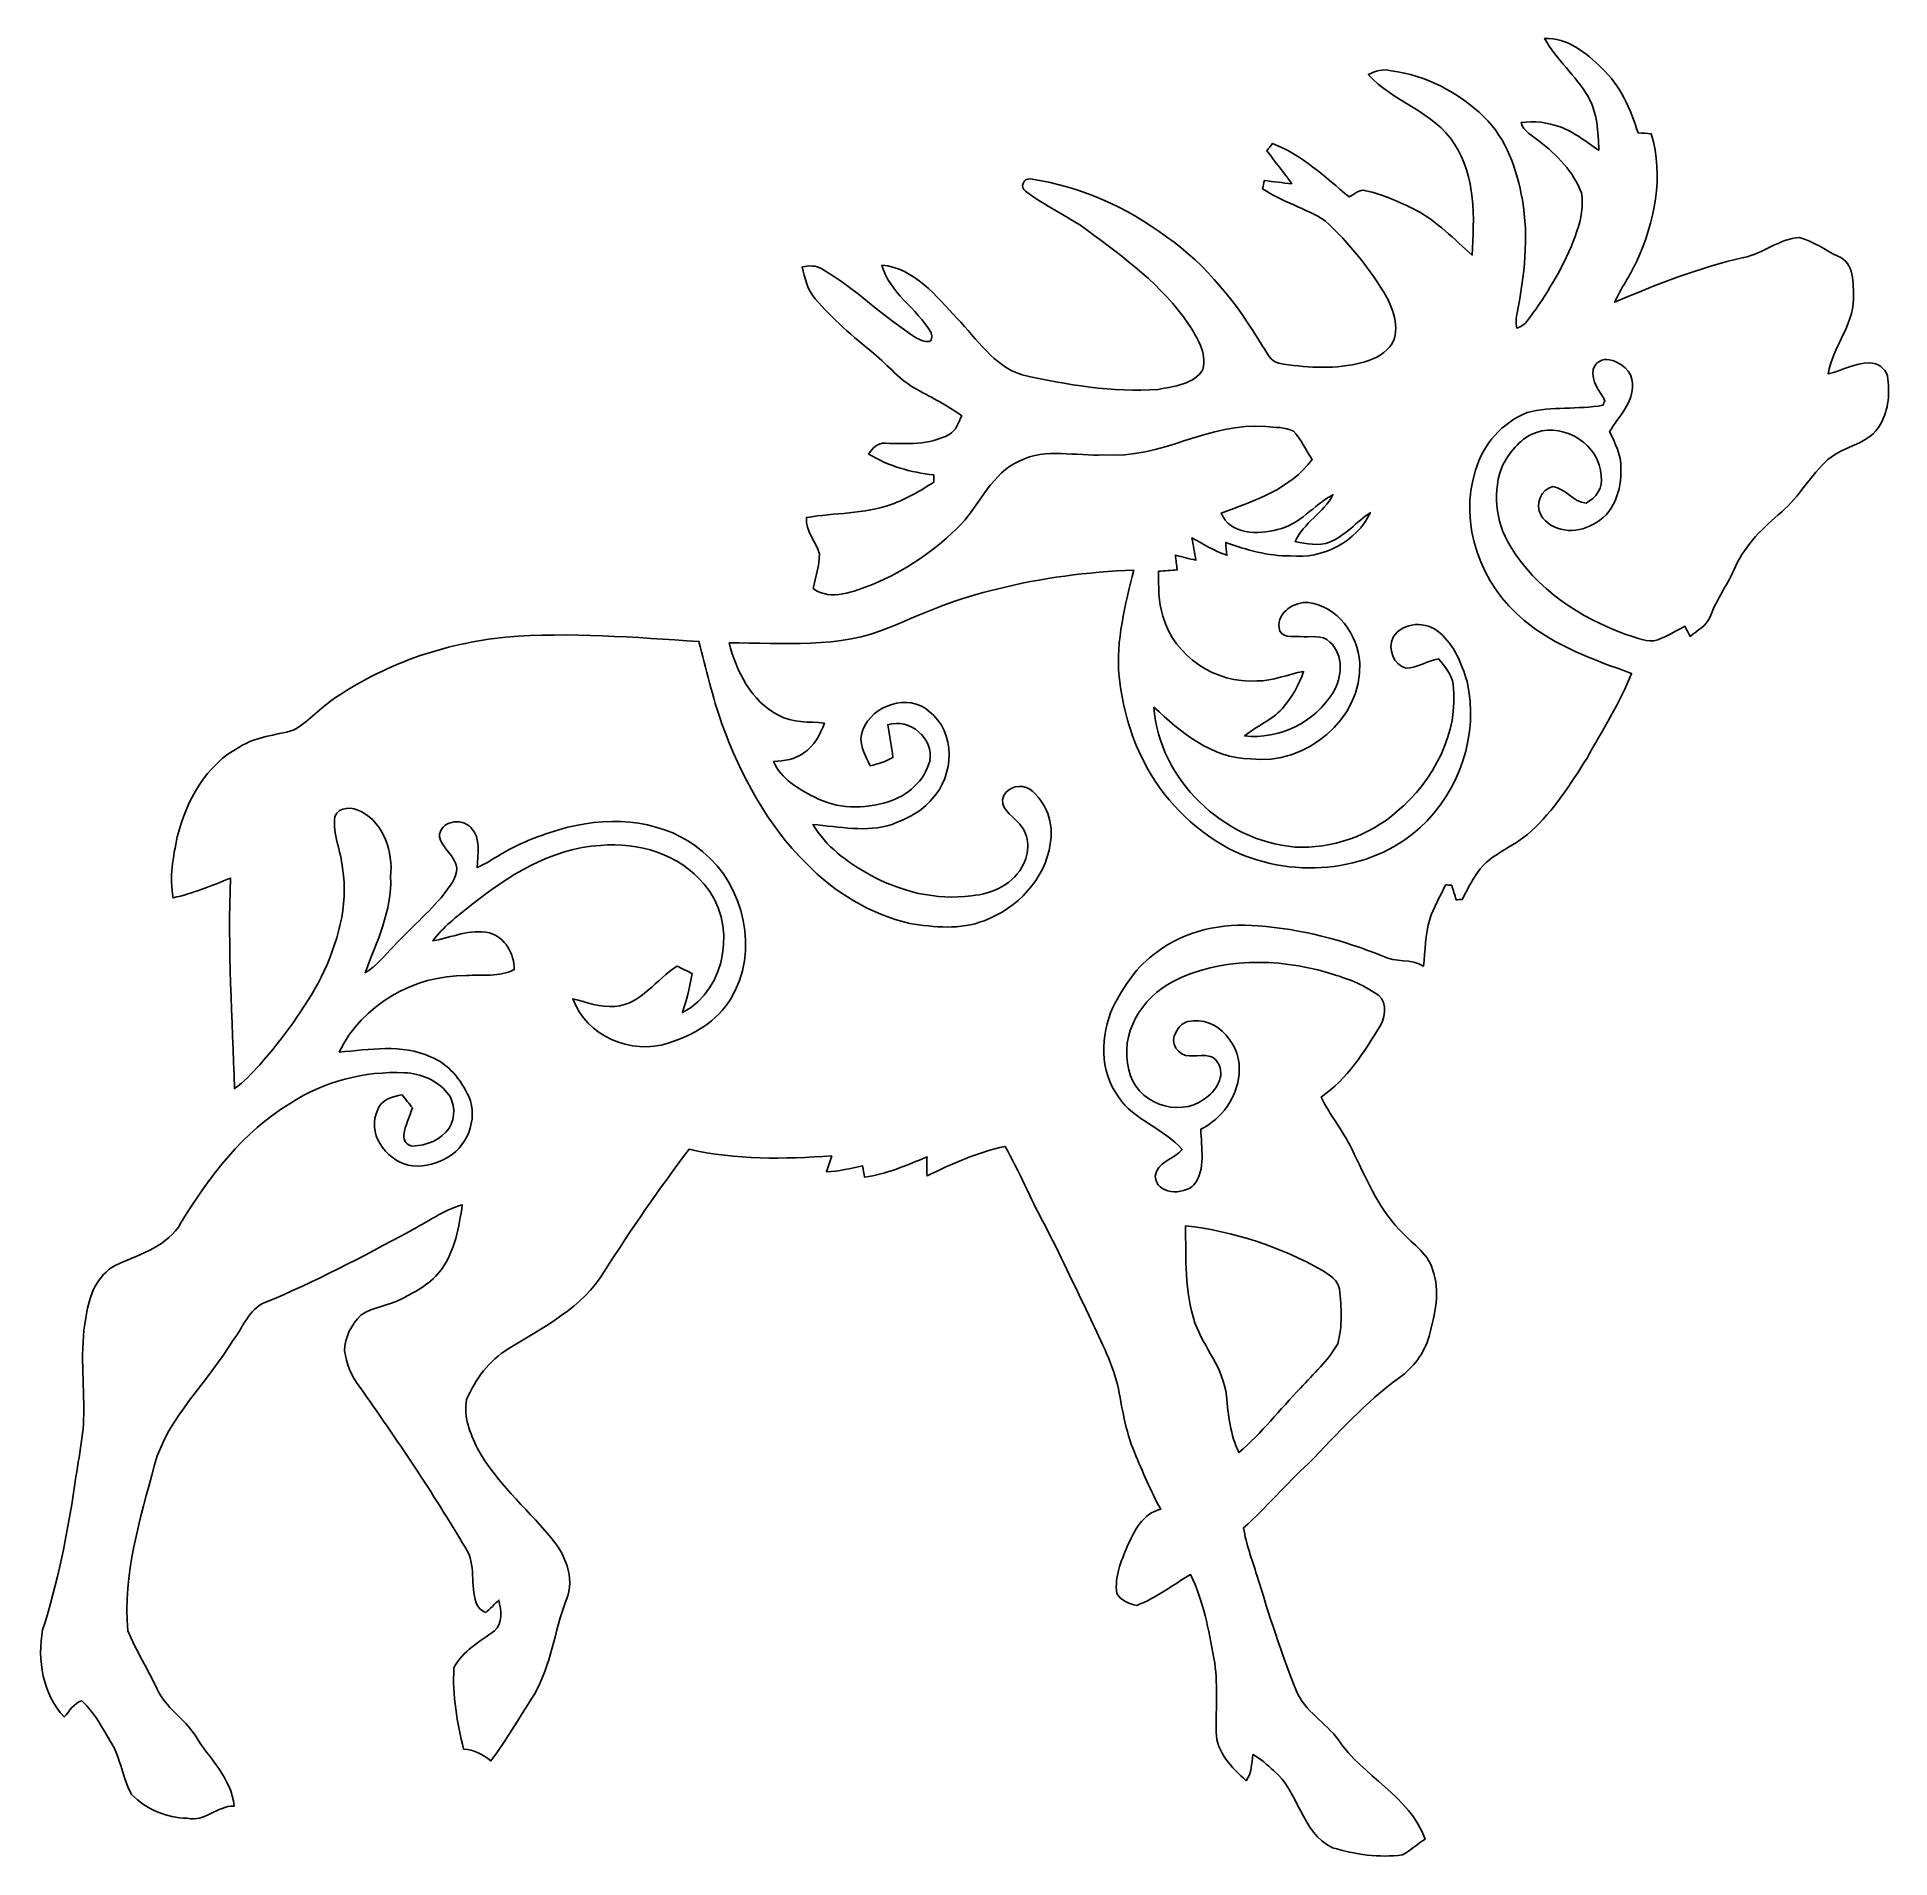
# Model space of a CAD drawing. Header units: centimetres. Extents: x -15.4 to 15.8, y -15.9 to 14.7.
import ezdxf

# ---------------------------------------------------------------- set-up
doc = ezdxf.new("R2010")
doc.units = ezdxf.units.CM
doc.header["$MEASUREMENT"] = 0
doc.layers.add('Layer 1', color=7, linetype='Continuous')

msp = doc.modelspace()

# ---------------------------------------------------------------- linework, layer by layer
at = {"layer": 'Layer 1', "color": 251}
for points, knots in [([(9.96774, 14.71119), (10.3505, 14.73341), (10.67364, 14.46354), (10.93117, 14.21201), (10.93117, 14.21201), (11.24585, 13.92273), (11.41518, 13.52232), (11.54359, 13.12369), (11.54359, 13.12369), (11.61697, 13.11839), (11.69106, 13.11346), (11.76514, 13.10746), (11.76514, 13.10746), (11.98033, 12.39061), (11.82441, 11.61909), (11.51467, 10.95516), (11.51467, 10.95516), (11.40813, 10.71986), (11.25326, 10.51031), (11.14813, 10.2743), (11.14813, 10.2743), (11.85192, 10.57557), (12.56806, 10.85815), (13.31736, 11.02501), (13.31736, 11.02501), (13.64862, 11.0931), (13.91426, 11.34357), (14.25857, 11.36191), (14.25857, 11.36191), (14.48999, 11.30194), (14.68614, 11.15166), (14.90027, 11.04935), (14.90027, 11.04935), (15.19026, 10.94422), (15.16098, 10.58333), (15.16451, 10.33251), (15.16451, 10.33251), (15.15992, 9.87072), (14.80749, 9.51759), (14.74223, 9.07027), (14.74223, 9.07027), (14.97436, 9.12742), (15.18991, 9.2523), (15.43473, 9.25371), (15.43473, 9.25371), (15.56808, 9.25689), (15.70214, 9.16587), (15.73742, 9.03464), (15.73742, 9.03464), (15.77869, 8.76159), (15.75964, 8.47161), (15.621, 8.22713), (15.621, 8.22713), (15.44532, 7.88141), (15.00646, 7.86518), (14.73553, 7.63058), (14.73553, 7.63058), (14.44449, 7.36635), (14.25646, 7.00828), (13.95836, 6.75076), (13.95836, 6.75076), (13.65426, 6.48899), (13.35017, 6.20642), (13.18295, 5.83389), (13.18295, 5.83389), (13.05666, 5.54355), (12.87004, 5.28285), (12.75292, 4.98792), (12.75292, 4.98792), (12.69471, 4.83411), (12.53843, 4.7558), (12.41707, 4.65702), (12.41707, 4.65702), (12.38779, 4.71346), (12.35922, 4.76956), (12.33064, 4.826), (12.33064, 4.826), (12.18142, 4.74733), (12.0336, 4.66443), (11.87767, 4.60022), (11.87767, 4.60022), (11.69599, 4.53637), (11.52207, 4.63903), (11.35239, 4.68454), (11.35239, 4.68454), (10.56957, 4.96676), (9.82345, 5.45359), (9.38989, 6.18067), (9.38989, 6.18067), (9.14329, 6.58707), (9.07909, 7.11553), (9.27559, 7.55403), (9.27559, 7.55403), (9.4047, 7.77593), (9.58039, 8.00629), (9.8358, 8.08708), (9.8358, 8.08708), (10.31205, 8.249), (10.90965, 7.86694), (10.91988, 7.35436), (10.91988, 7.35436), (10.96645, 7.16421), (10.8271, 6.9783), (10.66765, 6.89822), (10.66765, 6.89822), (10.44928, 6.90809), (10.32263, 7.14904), (10.11061, 7.1755), (10.11061, 7.1755), (9.91447, 7.13387), (9.79911, 6.86929), (9.90812, 6.69749), (9.90812, 6.69749), (10.07921, 6.40397), (10.50819, 6.37187), (10.78054, 6.53838), (10.78054, 6.53838), (11.1312, 6.69607), (11.27196, 7.12294), (11.25326, 7.48277), (11.25326, 7.48277), (11.25961, 7.70678), (11.15342, 7.90469), (11.06452, 8.10189), (11.06452, 8.10189), (11.2208, 8.35413), (11.46634, 8.58767), (11.4494, 8.90799), (11.4494, 8.90799), (11.44446, 9.1126), (11.25396, 9.27029), (11.06452, 9.30628), (11.06452, 9.30628), (10.9474, 9.33521), (10.81581, 9.26218), (10.78971, 9.14188), (10.78971, 9.14188), (10.75514, 8.94115), (10.89307, 8.78381), (10.9855, 8.62295), (10.9855, 8.62295), (10.97703, 8.60284), (10.96045, 8.56262), (10.95234, 8.54251), (10.95234, 8.54251), (10.53147, 8.46596), (10.09438, 8.52946), (9.67987, 8.41904), (9.67987, 8.41904), (9.26147, 8.25923), (8.9341, 7.87929), (8.81062, 7.45102), (8.81062, 7.45102), (8.51711, 6.5472), (8.89917, 5.51744), (9.62237, 4.92972), (9.62237, 4.92972), (10.14483, 4.49016), (10.80029, 4.26261), (11.43247, 4.03296), (11.43247, 4.03296), (11.23844, 3.53236), (10.93858, 3.08222), (10.68493, 2.61091), (10.68493, 2.61091), (10.40553, 2.17452), (10.12507, 1.72614), (9.73984, 1.37407), (9.73984, 1.37407), (9.44386, 1.10314), (9.00359, 0.98566), (8.79863, 0.62054), (8.79863, 0.62054), (8.7182, 0.49671), (8.65434, 0.36336), (8.58591, 0.23248), (8.58591, 0.23248), (8.56015, 0.23142), (8.509, 0.22931), (8.48325, 0.22825), (8.48325, 0.22825), (8.45749, 0.30939), (8.43315, 0.39088), (8.40846, 0.47202), (8.40846, 0.47202), (8.38271, 0.47343), (8.33191, 0.47696), (8.30615, 0.47872), (8.30615, 0.47872), (8.21478, 0.28681), (8.10577, 0.1016), (8.03804, -0.10019), (8.03804, -0.10019), (7.96255, -0.35666), (7.96255, -0.62653), (7.93397, -0.89041), (7.93397, -0.89041), (7.72407, -0.75812), (7.46725, -0.82868), (7.25099, -0.72037), (7.25099, -0.72037), (6.58142, -0.44979), (5.87375, -0.26247), (5.15232, -0.21061), (5.15232, -0.21061), (4.55577, -0.15593), (3.92324, -0.28646), (3.44346, -0.65723), (3.44346, -0.65723), (3.11291, -0.88336), (2.89101, -1.23119), (2.70933, -1.5808), (2.70933, -1.5808), (2.49802, -2.05705), (2.48426, -2.65183), (2.80282, -3.08539), (2.80282, -3.08539), (3.06493, -3.48509), (3.57329, -3.61527), (3.87632, -3.97228), (3.87632, -3.97228), (3.73768, -4.12715), (3.44382, -4.18747), (3.42159, -4.41995), (3.42159, -4.41995), (3.44452, -4.73357), (3.88867, -4.74345), (4.07353, -4.56706), (4.07353, -4.56706), (4.27919, -4.30354), (4.19312, -3.93841), (4.19029, -3.62867), (4.19029, -3.62867), (4.54131, -3.45581), (4.79989, -3.09633), (4.83129, -2.70369), (4.83129, -2.70369), (4.88844, -2.23838), (4.47604, -1.70709), (3.97298, -1.81963), (3.97298, -1.81963), (3.87667, -1.83903), (3.81212, -1.92334), (3.76661, -2.00448), (3.76661, -2.00448), (3.66077, -2.16464), (3.80824, -2.40806), (3.99838, -2.39677), (3.99838, -2.39677), (4.15008, -2.41088), (4.3882, -2.32974), (4.47287, -2.51248), (4.47287, -2.51248), (4.6168, -2.72909), (4.4383, -2.99932), (4.25062, -3.12173), (4.25062, -3.12173), (3.81141, -3.45228), (3.07693, -3.181), (2.97921, -2.63031), (2.97921, -2.63031), (2.81658, -2.03588), (3.19405, -1.41217), (3.72145, -1.14688), (3.72145, -1.14688), (4.51661, -0.73942), (5.47158, -0.75212), (6.31543, -0.99448), (6.31543, -0.99448), (6.58777, -1.07915), (6.86752, -1.16487), (7.10318, -1.33209), (7.10318, -1.33209), (7.3212, -1.41923), (7.3152, -1.71097), (7.21184, -1.88454), (7.21184, -1.88454), (6.93561, -2.32445), (6.65339, -2.79294), (6.21312, -3.08892), (6.21312, -3.08892), (6.35811, -3.39443), (6.57966, -3.65654), (6.72712, -3.96134), (6.72712, -3.96134), (6.96172, -4.42983), (7.1561, -4.93042), (7.52687, -5.31389), (7.52687, -5.31389), (7.71454, -5.5372), (7.99571, -5.69419), (8.08814, -5.98629), (8.08814, -5.98629), (8.21866, -6.35282), (8.13153, -6.74829), (8.02675, -7.10918), (8.02675, -7.10918), (7.95302, -7.39352), (7.76287, -7.63693), (7.52757, -7.80803), (7.52757, -7.80803), (6.95537, -8.21619), (6.49217, -8.74924), (6.00251, -9.24807), (6.00251, -9.24807), (5.62398, -9.59591), (5.29026, -9.9889), (4.9089, -10.33427), (4.9089, -10.33427), (4.94912, -10.60838), (5.05248, -10.86626), (5.13151, -11.13049), (5.13151, -11.13049), (5.33506, -11.7856), (5.53791, -12.44177), (5.79755, -13.07712), (5.79755, -13.07712), (5.93796, -13.41967), (6.28509, -13.6017), (6.49817, -13.89098), (6.49817, -13.89098), (6.91303, -14.51257), (7.69585, -14.83572), (7.96396, -15.56667), (7.96396, -15.56667), (7.83026, -15.64675), (7.71666, -15.75647), (7.58155, -15.83337), (7.58155, -15.83337), (7.18714, -15.88276), (6.78215, -15.82526), (6.40362, -15.71025), (6.40362, -15.71025), (5.87199, -15.45343), (5.84306, -14.76939), (5.41267, -14.41344), (5.41267, -14.41344), (5.30472, -14.31431), (5.19536, -14.21553), (5.06589, -14.14604), (5.06589, -14.14604), (5.04014, -14.29491), (5.04754, -14.4586), (4.94947, -14.58383), (4.94947, -14.58383), (4.71452, -14.3637), (4.44994, -14.11287), (4.44782, -13.76609), (4.44782, -13.76609), (4.44253, -13.35299), (4.48063, -12.93566), (4.41043, -12.52608), (4.41043, -12.52608), (4.32153, -12.04736), (4.23157, -11.56123), (4.01779, -11.11956), (4.01779, -11.11956), (3.71546, -11.29101), (3.43782, -11.51326), (3.11044, -11.63673), (3.11044, -11.63673), (2.98521, -11.61556), (2.8388, -11.55418), (2.77707, -11.43529), (2.77707, -11.43529), (2.73473, -11.15766), (2.84868, -10.89519), (2.95204, -10.64507), (2.95204, -10.64507), (3.07269, -10.38789), (3.20922, -10.08662), (3.51437, -10.02065), (3.51437, -10.02065), (3.34363, -9.71162), (3.20781, -9.3853), (3.07269, -9.06004), (3.07269, -9.06004), (2.91747, -8.69915), (2.86632, -8.30615), (2.78941, -7.92409), (2.78941, -7.92409), (2.67829, -7.51628), (2.48497, -7.13846), (2.30822, -6.75675), (2.30822, -6.75675), (2.05387, -6.24664), (1.82069, -5.72629), (1.55328, -5.22252), (1.55328, -5.22252), (1.32397, -4.79319), (1.13771, -4.34199), (0.89641, -3.91866), (0.89641, -3.91866), (0.43603, -4.02167), (0.00423, -4.20617), (-0.41522, -4.41607), (-0.41522, -4.41607), (-0.42016, -4.30883), (-0.41804, -4.20194), (-0.41593, -4.09504), (-0.41593, -4.09504), (-0.75565, -4.23757), (-1.09643, -4.38397), (-1.46438, -4.43794), (-1.46438, -4.43794), (-1.47673, -4.37444), (-1.48837, -4.31165), (-1.50036, -4.2485), (-1.50036, -4.2485), (-1.70145, -4.2859), (-1.90077, -4.34234), (-2.10644, -4.34622), (-2.10644, -4.34622), (-2.07821, -4.25697), (-2.04717, -4.16913), (-2.01859, -4.08023), (-2.01859, -4.08023), (-2.82011, -4.12962), (-3.63079, -4.15114), (-4.41819, -3.96628), (-4.41819, -3.96628), (-4.91808, -4.63091), (-5.39221, -5.31354), (-5.83847, -6.01521), (-5.83847, -6.01521), (-6.20642, -6.63399), (-6.86964, -6.95925), (-7.45913, -7.32437), (-7.45913, -7.32437), (-7.77981, -7.51911), (-8.01229, -7.83449), (-8.15834, -8.17492), (-8.15834, -8.17492), (-8.21408, -8.46561), (-8.10048, -8.74466), (-7.97525, -8.99971), (-7.97525, -8.99971), (-7.66939, -9.56204), (-7.17162, -9.98255), (-6.76381, -10.46586), (-6.76381, -10.46586), (-6.51051, -10.75302), (-6.32354, -11.16753), (-6.48441, -11.54677), (-6.48441, -11.54677), (-6.68196, -12.06676), (-6.73806, -12.63897), (-7.01746, -13.12686), (-7.01746, -13.12686), (-7.25629, -13.50504), (-7.48312, -13.89168), (-7.74876, -14.25257), (-7.74876, -14.25257), (-7.8807, -14.14286), (-8.0331, -14.06031), (-8.20843, -14.05608), (-8.20843, -14.05608), (-8.31568, -13.6084), (-8.40176, -13.14909), (-8.37212, -12.6873), (-8.37212, -12.6873), (-8.22466, -12.40226), (-7.93785, -12.24562), (-7.68985, -12.06359), (-7.68985, -12.06359), (-7.54168, -11.93306), (-7.57908, -11.72069), (-7.61647, -11.54853), (-7.61647, -11.54853), (-7.6708, -11.60074), (-7.77946, -11.70481), (-7.83378, -11.75702), (-7.83378, -11.75702), (-7.90751, -11.72774), (-7.97278, -11.6713), (-7.99712, -11.59439), (-7.99712, -11.59439), (-8.10366, -11.29736), (-7.9943, -10.95093), (-8.1728, -10.67611), (-8.1728, -10.67611), (-8.72949, -9.74266), (-9.33344, -8.83814), (-9.96386, -7.95302), (-9.96386, -7.95302), (-10.09968, -7.78051), (-10.18258, -7.57167), (-10.21115, -7.35471), (-10.21115, -7.35471), (-10.21009, -7.12752), (-10.09121, -6.91197), (-9.93528, -6.75428), (-9.93528, -6.75428), (-9.72891, -6.61458), (-9.46961, -6.59553), (-9.25019, -6.48229), (-9.25019, -6.48229), (-9.00571, -6.35176), (-8.74571, -6.22018), (-8.58308, -5.98664), (-8.58308, -5.98664), (-8.35448, -5.67055), (-8.28675, -5.27685), (-8.23101, -4.89903), (-8.23101, -4.89903), (-8.55098, -4.99463), (-8.82474, -5.1943), (-9.11789, -5.34741), (-9.11789, -5.34741), (-9.91411, -5.77638), (-10.71563, -6.19831), (-11.55136, -6.54614), (-11.55136, -6.54614), (-11.82229, -6.65339), (-11.91824, -6.96348), (-12.08546, -7.17726), (-12.08546, -7.17726), (-12.51021, -7.88599), (-13.17696, -8.45961), (-13.40873, -9.27453), (-13.40873, -9.27453), (-13.64721, -10.18364), (-13.94354, -11.11321), (-13.85746, -12.06465), (-13.85746, -12.06465), (-13.71424, -12.40084), (-13.5195, -12.71341), (-13.36252, -13.04396), (-13.36252, -13.04396), (-13.22246, -13.35617), (-12.90673, -13.53432), (-12.72646, -13.81901), (-12.72646, -13.81901), (-12.49327, -14.20671), (-12.11333, -14.53374), (-12.06923, -15.00964), (-12.06923, -15.00964), (-12.3571, -15.00611), (-12.55995, -15.28304), (-12.85663, -15.21672), (-12.85663, -15.21672), (-13.20377, -15.21001), (-13.54773, -15.06291), (-13.7922, -14.81808), (-13.7922, -14.81808), (-13.94354, -14.54644), (-13.97176, -14.22259), (-14.13122, -13.95307), (-14.13122, -13.95307), (-14.27833, -13.70542), (-14.41415, -13.43836), (-14.62969, -13.24292), (-14.62969, -13.24292), (-14.76939, -13.27221), (-14.8336, -13.42108), (-14.92956, -13.51245), (-14.92956, -13.51245), (-15.28657, -13.12898), (-15.38288, -12.54936), (-15.28974, -12.04842), (-15.28974, -12.04842), (-15.03398, -11.26208), (-14.87593, -10.44787), (-14.7507, -9.63189), (-14.7507, -9.63189), (-14.69672, -9.20256), (-14.58807, -8.77852), (-14.59759, -8.34319), (-14.59759, -8.34319), (-14.59971, -7.79639), (-14.66356, -7.24253), (-14.54432, -6.70278), (-14.54432, -6.70278), (-14.49141, -6.37399), (-14.33089, -6.03179), (-14.00951, -5.89104), (-14.00951, -5.89104), (-13.62675, -5.72629), (-13.18295, -5.59223), (-12.96282, -5.20594), (-12.96282, -5.20594), (-12.49221, -4.4256), (-11.91613, -3.67665), (-11.12802, -3.19511), (-11.12802, -3.19511), (-10.5604, -2.82646), (-9.87637, -2.65007), (-9.2015, -2.68005), (-9.2015, -2.68005), (-8.93304, -2.69452), (-8.6547, -2.80353), (-8.48395, -3.01766), (-8.48395, -3.01766), (-8.34355, -3.17853), (-8.34602, -3.43429), (-8.45185, -3.6135), (-8.45185, -3.6135), (-8.5919, -3.80647), (-8.82791, -3.90948), (-9.06216, -3.91231), (-9.06216, -3.91231), (-9.15811, -3.91089), (-9.22726, -3.81529), (-9.21597, -3.72392), (-9.21597, -3.72392), (-9.19409, -3.56623), (-9.11472, -3.42336), (-9.07098, -3.27166), (-9.07098, -3.27166), (-9.11401, -3.21627), (-9.19974, -3.10621), (-9.24278, -3.05082), (-9.24278, -3.05082), (-9.39694, -3.08363), (-9.59273, -3.12349), (-9.64953, -3.29777), (-9.64953, -3.29777), (-9.84885, -3.68512), (-9.52606, -4.13879), (-9.14012, -4.2351), (-9.14012, -4.2351), (-8.93163, -4.28413), (-8.71961, -4.2224), (-8.53158, -4.13314), (-8.53158, -4.13314), (-8.15622, -3.95711), (-7.95514, -3.46428), (-8.12306, -3.08081), (-8.12306, -3.08081), (-8.25394, -2.79541), (-8.4649, -2.52906), (-8.76582, -2.41406), (-8.76582, -2.41406), (-9.24983, -2.18828), (-9.79064, -2.29376), (-10.30111, -2.33292), (-10.30111, -2.33292), (-9.92364, -1.54376), (-9.03605, -1.03399), (-8.16786, -1.04704), (-8.16786, -1.04704), (-7.89728, -1.02835), (-7.6073, -1.07527), (-7.35718, -0.94615), (-7.35718, -0.94615), (-7.35436, -0.68263), (-7.51417, -0.40464), (-7.77381, -0.32844), (-7.77381, -0.32844), (-8.09801, -0.25506), (-8.40952, -0.4064), (-8.72455, -0.46284), (-8.72455, -0.46284), (-8.55663, -0.22754), (-8.32026, -0.05398), (-8.09801, 0.12559), (-8.09801, 0.12559), (-7.46584, 0.63077), (-6.73841, 1.09079), (-5.90868, 1.143), (-5.90868, 1.143), (-5.27297, 1.20227), (-4.57941, 0.99378), (-4.16384, 0.49107), (-4.16384, 0.49107), (-3.61103, -0.13688), (-3.76555, -1.27882), (-4.52967, -1.66793), (-4.52967, -1.66793), (-4.46052, -1.4538), (-4.39808, -1.23754), (-4.36809, -1.01388), (-4.36809, -1.01388), (-4.42983, -0.98213), (-4.55401, -0.91899), (-4.6161, -0.88724), (-4.6161, -0.88724), (-4.97205, -1.1049), (-5.21511, -1.52823), (-5.66596, -1.56633), (-5.66596, -1.56633), (-5.9115, -1.58574), (-6.13974, -1.49684), (-6.37187, -1.43651), (-6.37187, -1.43651), (-6.15139, -2.06975), (-5.38903, -2.3809), (-4.76779, -2.18405), (-4.76779, -2.18405), (-4.35469, -2.0507), (-3.94053, -1.82245), (-3.71687, -1.4351), (-3.71687, -1.4351), (-3.23215, -0.65123), (-3.48227, 0.46461), (-4.18677, 1.03399), (-4.18677, 1.03399), (-4.8006, 1.57198), (-5.69419, 1.63724), (-6.45866, 1.44674), (-6.45866, 1.44674), (-6.85059, 1.33914), (-7.23865, 1.1998), (-7.5879, 0.98919), (-7.5879, 0.98919), (-7.71701, 0.91299), (-7.8426, 0.83079), (-7.97948, 0.76976), (-7.97948, 0.76976), (-7.97736, 0.99448), (-7.90963, 1.26083), (-8.08496, 1.44039), (-8.08496, 1.44039), (-8.2423, 1.61996), (-8.61448, 1.55081), (-8.6166, 1.28552), (-8.6166, 1.28552), (-8.56262, 1.08903), (-8.35519, 0.9652), (-8.32203, 0.75847), (-8.32203, 0.75847), (-8.32168, 0.58702), (-8.44832, 0.45332), (-8.53969, 0.32103), (-8.53969, 0.32103), (-8.80145, 0.00776), (-9.11084, -0.26106), (-9.38989, -0.55809), (-9.38989, -0.55809), (-9.54546, -0.70767), (-9.67317, -0.89253), (-9.86508, -0.99907), (-9.86508, -0.99907), (-9.67105, -0.47625), (-9.41035, 0.04269), (-9.43645, 0.61701), (-9.43645, 0.61701), (-9.39624, 1.02764), (-9.5444, 1.51059), (-9.93034, 1.70991), (-9.93034, 1.70991), (-10.06934, 1.78858), (-10.31064, 1.80693), (-10.37625, 1.6256), (-10.37625, 1.6256), (-10.41612, 1.32856), (-10.26866, 1.05022), (-10.24678, 0.75706), (-10.24678, 0.75706), (-10.13813, 0.12488), (-10.33321, -0.50906), (-10.60415, -1.07456), (-10.60415, -1.07456), (-10.8839, -1.60584), (-11.24197, -2.09444), (-11.63814, -2.54494), (-11.63814, -2.54494), (-11.76867, -2.68958), (-11.90166, -2.83563), (-12.06288, -2.94746), (-12.06288, -2.94746), (-12.09534, -1.76777), (-12.17965, -0.58879), (-12.13026, 0.59126), (-12.13026, 0.59126), (-12.44671, 0.46637), (-12.76033, 0.33408), (-13.09441, 0.26035), (-13.09441, 0.26035), (-13.15967, 0.59972), (-13.09546, 0.95144), (-13.0242, 1.28482), (-13.0242, 1.28482), (-12.87463, 1.89265), (-12.5416, 2.49837), (-11.97116, 2.80035), (-11.97116, 2.80035), (-11.70234, 2.9718), (-11.37461, 2.9912), (-11.07511, 3.07799), (-11.07511, 3.07799), (-10.83557, 3.21239), (-10.64824, 3.42053), (-10.42705, 3.58175), (-10.42705, 3.58175), (-9.56451, 4.18359), (-8.54146, 4.54096), (-7.49653, 4.64256), (-7.49653, 4.64256), (-6.41491, 4.73463), (-5.33118, 4.63621), (-4.25097, 4.572), (-4.25097, 4.572), (-4.12926, 4.10916), (-4.02378, 3.64137), (-3.86786, 3.18841), (-3.86786, 3.18841), (-3.54894, 2.32481), (-3.10586, 1.48837), (-2.4444, 0.83644), (-2.4444, 0.83644), (-1.97026, 0.35172), (-1.36948, -0.01305), (-0.70732, -0.17145), (-0.70732, -0.17145), (-0.29422, -0.23389), (0.14711, -0.28258), (0.54469, -0.12383), (0.54469, -0.12383), (1.09926, 0.08326), (1.57021, 0.56938), (1.65664, 1.16946), (1.65664, 1.16946), (1.72438, 1.50707), (1.58962, 1.88207), (1.31092, 2.08668), (1.31092, 2.08668), (1.16452, 2.18475), (0.95744, 2.12796), (0.87348, 1.97873), (0.87348, 1.97873), (0.79199, 1.77271), (1.00295, 1.66053), (1.10984, 1.53176), (1.10984, 1.53176), (1.29822, 1.36031), (1.32644, 1.05622), (1.21003, 0.83538), (1.21003, 0.83538), (1.05798, 0.49671), (0.68721, 0.32597), (0.33443, 0.29528), (0.33443, 0.29528), (-0.2607, 0.21484), (-0.87207, 0.36407), (-1.39171, 0.65652), (-1.39171, 0.65652), (-1.76001, 0.8636), (-2.11561, 1.12183), (-2.33327, 1.49331), (-2.33327, 1.49331), (-1.89301, 1.45486), (-1.43334, 1.35573), (-1.00224, 1.49543), (-1.00224, 1.49543), (-0.75777, 1.59279), (-0.50094, 1.70991), (-0.33302, 1.92088), (-0.33302, 1.92088), (0.04339, 2.3181), (0.07444, 3.04165), (-0.37853, 3.39584), (-0.37853, 3.39584), (-0.73343, 3.70734), (-1.33138, 3.49956), (-1.49684, 3.08363), (-1.49684, 3.08363), (-1.58291, 2.87161), (-1.46262, 2.66453), (-1.37019, 2.48073), (-1.37019, 2.48073), (-1.23931, 2.51319), (-1.10878, 2.55482), (-0.98848, 2.61796), (-0.98848, 2.61796), (-1.01424, 2.80353), (-1.03823, 2.98768), (-1.07527, 3.17077), (-1.07527, 3.17077), (-0.70697, 3.28718), (-0.29598, 2.94464), (-0.37042, 2.5587), (-0.37042, 2.5587), (-0.45473, 2.22567), (-0.74824, 1.97591), (-1.06892, 1.87607), (-1.06892, 1.87607), (-1.47355, 1.74519), (-1.93322, 1.75154), (-2.31175, 1.95756), (-2.31175, 1.95756), (-2.57775, 2.0955), (-2.87549, 2.25919), (-2.99649, 2.55164), (-2.99649, 2.55164), (-2.82011, 2.56858), (-2.63066, 2.57986), (-2.48814, 2.69981), (-2.48814, 2.69981), (-2.30505, 2.80741), (-2.21791, 3.01025), (-2.13995, 3.19723), (-2.13995, 3.19723), (-2.39995, 3.22686), (-2.67617, 3.19546), (-2.91324, 3.33058), (-2.91324, 3.33058), (-3.37256, 3.56764), (-3.62056, 4.06576), (-3.74474, 4.54625), (-3.74474, 4.54625), (-2.84233, 4.54942), (-1.88913, 4.44324), (-1.03505, 4.81048), (-1.03505, 4.81048), (-0.44979, 5.05672), (0.13511, 5.31777), (0.75953, 5.45006), (0.75953, 5.45006), (1.51165, 5.64374), (2.28494, 5.73934), (3.05999, 5.77144), (3.05999, 5.77144), (2.91783, 5.18548), (2.76049, 4.58893), (2.81376, 3.97969), (2.81376, 3.97969), (2.87373, 3.48791), (2.99685, 2.99791), (3.22827, 2.55764), (3.22827, 2.55764), (3.53236, 1.93499), (4.05165, 1.4284), (4.65279, 1.09185), (4.65279, 1.09185), (5.66737, 0.57185), (7.01463, 0.65581), (7.874, 1.43969), (7.874, 1.43969), (8.54146, 2.04682), (8.87271, 3.01554), (8.66599, 3.90066), (8.66599, 3.90066), (8.57497, 4.19982), (8.45079, 4.50638), (8.20984, 4.71699), (8.20984, 4.71699), (7.98618, 4.91314), (7.59389, 4.90961), (7.42139, 4.64256), (7.42139, 4.64256), (7.32437, 4.4517), (7.43232, 4.17548), (7.64152, 4.11974), (7.64152, 4.11974), (7.83026, 4.13491), (8.00029, 4.23827), (8.18374, 4.28061), (8.18374, 4.28061), (8.2871, 4.15184), (8.41269, 4.02096), (8.43174, 3.8481), (8.43174, 3.8481), (8.53405, 3.0293), (8.1026, 2.23379), (7.49229, 1.71485), (7.49229, 1.71485), (7.02486, 1.29963), (6.39339, 1.08373), (5.76897, 1.11513), (5.76897, 1.11513), (4.56459, 1.21708), (3.49038, 2.24861), (3.40042, 3.46498), (3.40042, 3.46498), (3.85304, 3.04518), (4.3755, 2.60703), (5.02779, 2.59644), (5.02779, 2.59644), (5.94078, 2.47826), (6.91127, 3.26813), (6.86117, 4.21428), (6.86117, 4.21428), (6.83401, 4.68277), (6.48652, 5.1622), (6.00251, 5.22534), (6.00251, 5.22534), (5.76651, 5.24616), (5.47405, 5.06166), (5.50404, 4.80166), (5.50404, 4.80166), (5.52203, 4.62174), (5.73017, 4.65772), (5.86211, 4.65314), (5.86211, 4.65314), (6.02368, 4.63268), (6.23464, 4.70041), (6.36023, 4.56071), (6.36023, 4.56071), (6.59447, 4.34269), (6.57154, 3.9684), (6.41244, 3.7151), (6.41244, 3.7151), (6.11752, 3.21134), (5.50122, 2.92065), (4.92548, 2.98203), (4.92548, 2.98203), (5.12551, 3.14854), (5.3781, 3.24556), (5.55554, 3.44029), (5.55554, 3.44029), (5.71923, 3.61985), (5.83741, 3.83752), (5.91749, 4.06612), (5.91749, 4.06612), (5.65326, 4.02272), (5.40279, 3.90384), (5.13151, 3.90631), (5.13151, 3.90631), (4.44394, 3.85939), (3.73662, 4.31906), (3.55247, 4.99392), (3.55247, 4.99392), (3.46922, 5.23734), (3.48015, 5.49734), (3.47768, 5.75063), (3.47768, 5.75063), (3.58069, 5.75945), (3.68723, 5.76651), (3.79166, 5.77356), (3.79166, 5.77356), (3.78143, 5.85682), (3.77119, 5.93972), (3.76132, 6.02262), (3.76132, 6.02262), (3.87703, 5.99511), (3.99168, 5.96371), (4.10774, 5.93654), (4.10774, 5.93654), (4.08376, 6.06108), (4.06012, 6.18666), (4.04072, 6.31155), (4.04072, 6.31155), (4.2351, 6.21206), (4.41678, 6.08542), (4.62809, 6.02156), (4.62809, 6.02156), (4.62104, 6.09318), (4.61398, 6.16444), (4.60728, 6.23605), (4.60728, 6.23605), (4.95759, 6.11046), (5.32024, 6.00463), (5.69666, 6.00992), (5.69666, 6.00992), (6.23076, 5.9503), (6.81179, 6.24628), (7.04144, 6.73911), (7.04144, 6.73911), (6.80861, 6.57825), (6.61776, 6.35529), (6.35564, 6.23852), (6.35564, 6.23852), (6.16867, 6.17149), (5.96441, 6.21736), (5.77462, 6.24946), (5.77462, 6.24946), (5.91573, 6.56766), (6.25581, 6.731), (6.41138, 7.03792), (6.41138, 7.03792), (6.08365, 6.86717), (5.85576, 6.52886), (5.47758, 6.4516), (5.47758, 6.4516), (5.15937, 6.36482), (4.67572, 6.36235), (4.53143, 6.72994), (4.53143, 6.72994), (5.08952, 6.93103), (5.6896, 7.13352), (6.06002, 7.63023), (6.06002, 7.63023), (5.95277, 7.78827), (5.87622, 7.9689), (5.74675, 8.1093), (5.74675, 8.1093), (5.60458, 8.18021), (5.43948, 8.16645), (5.28532, 8.18339), (5.28532, 8.18339), (4.33952, 8.27052), (3.50555, 7.62635), (2.55799, 7.70819), (2.55799, 7.70819), (2.09268, 7.68174), (1.5815, 7.82779), (1.14265, 7.6073), (1.14265, 7.6073), (0.67451, 7.40057), (0.48754, 6.89857), (0.15946, 6.54262), (0.15946, 6.54262), (-0.26282, 6.1087), (-0.7747, 5.76227), (-1.33315, 5.52838), (-1.33315, 5.52838), (-1.64783, 5.42043), (-2.02636, 5.23346), (-2.33221, 5.46347), (-2.33221, 5.46347), (-2.2927, 5.65609), (-2.22215, 5.84412), (-2.22532, 6.04344), (-2.22532, 6.04344), (-2.28388, 6.25263), (-2.46274, 6.42338), (-2.44263, 6.65304), (-2.44263, 6.65304), (-1.96991, 6.74123), (-1.47285, 6.70525), (-1.01671, 6.87634), (-1.01671, 6.87634), (-0.76024, 6.96454), (-0.52776, 7.10565), (-0.29986, 7.25029), (-0.29986, 7.25029), (-0.30092, 7.29086), (-0.30163, 7.33143), (-0.30198, 7.372), (-0.30198, 7.372), (-0.6858, 7.41362), (-1.0668, 7.51805), (-1.397, 7.72266), (-1.397, 7.72266), (-1.33315, 7.81861), (-1.24213, 7.91281), (-1.11654, 7.90434), (-1.11654, 7.90434), (-0.75777, 7.89376), (-0.37183, 7.87224), (-0.0448, 8.05039), (-0.0448, 8.05039), (0.07549, 8.11177), (0.11254, 8.25676), (0.16722, 8.36718), (0.16722, 8.36718), (-0.06879, 8.53581), (-0.32738, 8.66704), (-0.58103, 8.80533), (-0.58103, 8.80533), (-0.86501, 8.95562), (-1.06574, 9.21314), (-1.31163, 9.41317), (-1.31163, 9.41317), (-1.65982, 9.69751), (-2.00096, 9.99349), (-2.29729, 10.33251), (-2.29729, 10.33251), (-2.4257, 10.48279), (-2.47509, 10.68105), (-2.51319, 10.87049), (-2.51319, 10.87049), (-2.40277, 10.8899), (-2.28247, 10.89695), (-2.18264, 10.83557), (-2.18264, 10.83557), (-1.6129, 10.50396), (-1.15041, 10.0203), (-0.5909, 9.67317), (-0.5909, 9.67317), (-0.5274, 9.63401), (-0.45332, 9.60826), (-0.37747, 9.61319), (-0.37747, 9.61319), (-0.31926, 9.64741), (-0.33055, 9.72114), (-0.35348, 9.77371), (-0.35348, 9.77371), (-0.58702, 10.17658), (-1.05057, 10.43164), (-1.17475, 10.89907), (-1.17475, 10.89907), (-0.62301, 10.84651), (-0.26388, 10.37661), (0.08961, 10.00231), (0.08961, 10.00231), (0.42651, 9.66047), (0.70273, 9.20574), (1.18463, 9.05334), (1.18463, 9.05334), (1.93322, 8.88365), (2.70157, 8.75806), (3.47169, 8.81027), (3.47169, 8.81027), (3.72921, 8.86142), (4.07811, 8.89071), (4.22346, 9.14647), (4.22346, 9.14647), (4.29013, 9.42411), (4.12821, 9.68587), (3.98286, 9.90847), (3.98286, 9.90847), (3.54401, 10.55617), (2.89983, 11.02819), (2.27718, 11.48503), (2.27718, 11.48503), (1.9498, 11.73233), (1.56386, 11.88967), (1.24107, 12.14296), (1.24107, 12.14296), (1.13841, 12.19906), (1.21073, 12.36627), (1.32151, 12.34793), (1.32151, 12.34793), (2.15159, 12.22728), (2.94393, 11.87662), (3.6135, 11.37426), (3.6135, 11.37426), (4.29119, 10.9026), (4.80766, 10.23796), (5.22781, 9.53558), (5.22781, 9.53558), (5.30084, 9.43151), (5.36011, 9.277), (5.50086, 9.24807), (5.50086, 9.24807), (5.93231, 9.17434), (6.38316, 9.14823), (6.81426, 9.23819), (6.81426, 9.23819), (6.99523, 9.28052), (7.1815, 9.34297), (7.32014, 9.47244), (7.32014, 9.47244), (7.57026, 9.70104), (7.45666, 10.09121), (7.31837, 10.35367), (7.31837, 10.35367), (7.04003, 10.83063), (6.68761, 11.26843), (6.28191, 11.64308), (6.28191, 11.64308), (5.95101, 11.86145), (5.55731, 11.95811), (5.22922, 12.18353), (5.22922, 12.18353), (5.2384, 12.22975), (5.24792, 12.27596), (5.25815, 12.32182), (5.25815, 12.32182), (5.41161, 12.30207), (5.56401, 12.28125), (5.71888, 12.26679), (5.71888, 12.26679), (5.58412, 12.45517), (5.43948, 12.63579), (5.30013, 12.8203), (5.30013, 12.8203), (5.33153, 12.86263), (5.36363, 12.90461), (5.39574, 12.94659), (5.39574, 12.94659), (5.88892, 12.74762), (6.28191, 12.38285), (6.68196, 12.04454), (6.68196, 12.04454), (6.77086, 12.08581), (6.85518, 12.18247), (6.96172, 12.15072), (6.96172, 12.15072), (7.25699, 12.08405), (7.53392, 11.95881), (7.8038, 11.82476), (7.8038, 11.82476), (8.16539, 11.63532), (8.44691, 11.33087), (8.75277, 11.06734), (8.75277, 11.06734), (8.78664, 11.69494), (8.82015, 12.38638), (8.45397, 12.93354), (8.45397, 12.93354), (8.11283, 13.48246), (7.42597, 13.63839), (7.0037, 14.10159), (7.0037, 14.10159), (7.12399, 14.15979), (7.25452, 14.2046), (7.39105, 14.16544), (7.39105, 14.16544), (7.97772, 14.09594), (8.52558, 13.7982), (8.94927, 13.39427), (8.94927, 13.39427), (9.32956, 13.02561), (9.50383, 12.50597), (9.59661, 11.99656), (9.59661, 11.99656), (9.70844, 11.36509), (9.62942, 10.72092), (9.50912, 10.09721), (9.50912, 10.09721), (9.49113, 10.01324), (9.48655, 9.92611), (9.50348, 9.84144), (9.50348, 9.84144), (9.66011, 9.87601), (9.72502, 10.03723), (9.81886, 10.14906), (9.81886, 10.14906), (10.09544, 10.56358), (10.36179, 10.99256), (10.51454, 11.47022), (10.51454, 11.47022), (10.59215, 11.67236), (10.62143, 11.89778), (10.59251, 12.11157), (10.59251, 12.11157), (10.45281, 12.46717), (10.18187, 12.75609), (9.87813, 12.98081), (9.87813, 12.98081), (9.77018, 13.07712), (9.61496, 13.14415), (9.57509, 13.29549), (9.57509, 13.29549), (9.79629, 13.32724), (10.02206, 13.30113), (10.23091, 13.22176), (10.23091, 13.22176), (10.47503, 13.14132), (10.66624, 12.96352), (10.88214, 12.83159), (10.88214, 12.83159), (10.87684, 13.14027), (10.85391, 13.45988), (10.70151, 13.73646), (10.70151, 13.73646), (10.48949, 14.08606), (10.17094, 14.35594), (9.96774, 14.71119), (9.96774, 14.71119), (9.96774, 14.71119), (9.96774, 14.71119), (9.96774, 14.71119)], [0, 0, 0, 0, 0.00298507, 0.00298507, 0.00298507, 0.00298507, 0.00597015, 0.00597015, 0.00597015, 0.00597015, 0.00895522, 0.00895522, 0.00895522, 0.00895522, 0.0119403, 0.0119403, 0.0119403, 0.0119403, 0.01492537, 0.01492537, 0.01492537, 0.01492537, 0.01791045, 0.01791045, 0.01791045, 0.01791045, 0.02089552, 0.02089552, 0.02089552, 0.02089552, 0.0238806, 0.0238806, 0.0238806, 0.0238806, 0.02686567, 0.02686567, 0.02686567, 0.02686567, 0.02985075, 0.02985075, 0.02985075, 0.02985075, 0.03283582, 0.03283582, 0.03283582, 0.03283582, 0.0358209, 0.0358209, 0.0358209, 0.0358209, 0.03880597, 0.03880597, 0.03880597, 0.03880597, 0.04179104, 0.04179104, 0.04179104, 0.04179104, 0.04477612, 0.04477612, 0.04477612, 0.04477612, 0.04776119, 0.04776119, 0.04776119, 0.04776119, 0.05074627, 0.05074627, 0.05074627, 0.05074627, 0.05373134, 0.05373134, 0.05373134, 0.05373134, 0.05671642, 0.05671642, 0.05671642, 0.05671642, 0.05970149, 0.05970149, 0.05970149, 0.05970149, 0.06268657, 0.06268657, 0.06268657, 0.06268657, 0.06567164, 0.06567164, 0.06567164, 0.06567164, 0.06865672, 0.06865672, 0.06865672, 0.06865672, 0.07164179, 0.07164179, 0.07164179, 0.07164179, 0.07462687, 0.07462687, 0.07462687, 0.07462687, 0.07761194, 0.07761194, 0.07761194, 0.07761194, 0.08059701, 0.08059701, 0.08059701, 0.08059701, 0.08358209, 0.08358209, 0.08358209, 0.08358209, 0.08656716, 0.08656716, 0.08656716, 0.08656716, 0.08955224, 0.08955224, 0.08955224, 0.08955224, 0.09253731, 0.09253731, 0.09253731, 0.09253731, 0.09552239, 0.09552239, 0.09552239, 0.09552239, 0.09850746, 0.09850746, 0.09850746, 0.09850746, 0.10149254, 0.10149254, 0.10149254, 0.10149254, 0.10447761, 0.10447761, 0.10447761, 0.10447761, 0.10746269, 0.10746269, 0.10746269, 0.10746269, 0.11044776, 0.11044776, 0.11044776, 0.11044776, 0.11343284, 0.11343284, 0.11343284, 0.11343284, 0.11641791, 0.11641791, 0.11641791, 0.11641791, 0.11940299, 0.11940299, 0.11940299, 0.11940299, 0.12238806, 0.12238806, 0.12238806, 0.12238806, 0.12537313, 0.12537313, 0.12537313, 0.12537313, 0.12835821, 0.12835821, 0.12835821, 0.12835821, 0.13134328, 0.13134328, 0.13134328, 0.13134328, 0.13432836, 0.13432836, 0.13432836, 0.13432836, 0.13731343, 0.13731343, 0.13731343, 0.13731343, 0.14029851, 0.14029851, 0.14029851, 0.14029851, 0.14328358, 0.14328358, 0.14328358, 0.14328358, 0.14626866, 0.14626866, 0.14626866, 0.14626866, 0.14925373, 0.14925373, 0.14925373, 0.14925373, 0.15223881, 0.15223881, 0.15223881, 0.15223881, 0.15522388, 0.15522388, 0.15522388, 0.15522388, 0.15820896, 0.15820896, 0.15820896, 0.15820896, 0.16119403, 0.16119403, 0.16119403, 0.16119403, 0.1641791, 0.1641791, 0.1641791, 0.1641791, 0.16716418, 0.16716418, 0.16716418, 0.16716418, 0.17014925, 0.17014925, 0.17014925, 0.17014925, 0.17313433, 0.17313433, 0.17313433, 0.17313433, 0.1761194, 0.1761194, 0.1761194, 0.1761194, 0.17910448, 0.17910448, 0.17910448, 0.17910448, 0.18208955, 0.18208955, 0.18208955, 0.18208955, 0.18507463, 0.18507463, 0.18507463, 0.18507463, 0.1880597, 0.1880597, 0.1880597, 0.1880597, 0.19104478, 0.19104478, 0.19104478, 0.19104478, 0.19402985, 0.19402985, 0.19402985, 0.19402985, 0.19701493, 0.19701493, 0.19701493, 0.19701493, 0.2, 0.2, 0.2, 0.2, 0.20298507, 0.20298507, 0.20298507, 0.20298507, 0.20597015, 0.20597015, 0.20597015, 0.20597015, 0.20895522, 0.20895522, 0.20895522, 0.20895522, 0.2119403, 0.2119403, 0.2119403, 0.2119403, 0.21492537, 0.21492537, 0.21492537, 0.21492537, 0.21791045, 0.21791045, 0.21791045, 0.21791045, 0.22089552, 0.22089552, 0.22089552, 0.22089552, 0.2238806, 0.2238806, 0.2238806, 0.2238806, 0.22686567, 0.22686567, 0.22686567, 0.22686567, 0.22985075, 0.22985075, 0.22985075, 0.22985075, 0.23283582, 0.23283582, 0.23283582, 0.23283582, 0.2358209, 0.2358209, 0.2358209, 0.2358209, 0.23880597, 0.23880597, 0.23880597, 0.23880597, 0.24179104, 0.24179104, 0.24179104, 0.24179104, 0.24477612, 0.24477612, 0.24477612, 0.24477612, 0.24776119, 0.24776119, 0.24776119, 0.24776119, 0.25074627, 0.25074627, 0.25074627, 0.25074627, 0.25373134, 0.25373134, 0.25373134, 0.25373134, 0.25671642, 0.25671642, 0.25671642, 0.25671642, 0.25970149, 0.25970149, 0.25970149, 0.25970149, 0.26268657, 0.26268657, 0.26268657, 0.26268657, 0.26567164, 0.26567164, 0.26567164, 0.26567164, 0.26865672, 0.26865672, 0.26865672, 0.26865672, 0.27164179, 0.27164179, 0.27164179, 0.27164179, 0.27462687, 0.27462687, 0.27462687, 0.27462687, 0.27761194, 0.27761194, 0.27761194, 0.27761194, 0.28059701, 0.28059701, 0.28059701, 0.28059701, 0.28358209, 0.28358209, 0.28358209, 0.28358209, 0.28656716, 0.28656716, 0.28656716, 0.28656716, 0.28955224, 0.28955224, 0.28955224, 0.28955224, 0.29253731, 0.29253731, 0.29253731, 0.29253731, 0.29552239, 0.29552239, 0.29552239, 0.29552239, 0.29850746, 0.29850746, 0.29850746, 0.29850746, 0.30149254, 0.30149254, 0.30149254, 0.30149254, 0.30447761, 0.30447761, 0.30447761, 0.30447761, 0.30746269, 0.30746269, 0.30746269, 0.30746269, 0.31044776, 0.31044776, 0.31044776, 0.31044776, 0.31343284, 0.31343284, 0.31343284, 0.31343284, 0.31641791, 0.31641791, 0.31641791, 0.31641791, 0.31940299, 0.31940299, 0.31940299, 0.31940299, 0.32238806, 0.32238806, 0.32238806, 0.32238806, 0.32537313, 0.32537313, 0.32537313, 0.32537313, 0.32835821, 0.32835821, 0.32835821, 0.32835821, 0.33134328, 0.33134328, 0.33134328, 0.33134328, 0.33432836, 0.33432836, 0.33432836, 0.33432836, 0.33731343, 0.33731343, 0.33731343, 0.33731343, 0.34029851, 0.34029851, 0.34029851, 0.34029851, 0.34328358, 0.34328358, 0.34328358, 0.34328358, 0.34626866, 0.34626866, 0.34626866, 0.34626866, 0.34925373, 0.34925373, 0.34925373, 0.34925373, 0.35223881, 0.35223881, 0.35223881, 0.35223881, 0.35522388, 0.35522388, 0.35522388, 0.35522388, 0.35820896, 0.35820896, 0.35820896, 0.35820896, 0.36119403, 0.36119403, 0.36119403, 0.36119403, 0.3641791, 0.3641791, 0.3641791, 0.3641791, 0.36716418, 0.36716418, 0.36716418, 0.36716418, 0.37014925, 0.37014925, 0.37014925, 0.37014925, 0.37313433, 0.37313433, 0.37313433, 0.37313433, 0.3761194, 0.3761194, 0.3761194, 0.3761194, 0.37910448, 0.37910448, 0.37910448, 0.37910448, 0.38208955, 0.38208955, 0.38208955, 0.38208955, 0.38507463, 0.38507463, 0.38507463, 0.38507463, 0.3880597, 0.3880597, 0.3880597, 0.3880597, 0.39104478, 0.39104478, 0.39104478, 0.39104478, 0.39402985, 0.39402985, 0.39402985, 0.39402985, 0.39701493, 0.39701493, 0.39701493, 0.39701493, 0.4, 0.4, 0.4, 0.4, 0.40298507, 0.40298507, 0.40298507, 0.40298507, 0.40597015, 0.40597015, 0.40597015, 0.40597015, 0.40895522, 0.40895522, 0.40895522, 0.40895522, 0.4119403, 0.4119403, 0.4119403, 0.4119403, 0.41492537, 0.41492537, 0.41492537, 0.41492537, 0.41791045, 0.41791045, 0.41791045, 0.41791045, 0.42089552, 0.42089552, 0.42089552, 0.42089552, 0.4238806, 0.4238806, 0.4238806, 0.4238806, 0.42686567, 0.42686567, 0.42686567, 0.42686567, 0.42985075, 0.42985075, 0.42985075, 0.42985075, 0.43283582, 0.43283582, 0.43283582, 0.43283582, 0.4358209, 0.4358209, 0.4358209, 0.4358209, 0.43880597, 0.43880597, 0.43880597, 0.43880597, 0.44179104, 0.44179104, 0.44179104, 0.44179104, 0.44477612, 0.44477612, 0.44477612, 0.44477612, 0.44776119, 0.44776119, 0.44776119, 0.44776119, 0.45074627, 0.45074627, 0.45074627, 0.45074627, 0.45373134, 0.45373134, 0.45373134, 0.45373134, 0.45671642, 0.45671642, 0.45671642, 0.45671642, 0.45970149, 0.45970149, 0.45970149, 0.45970149, 0.46268657, 0.46268657, 0.46268657, 0.46268657, 0.46567164, 0.46567164, 0.46567164, 0.46567164, 0.46865672, 0.46865672, 0.46865672, 0.46865672, 0.47164179, 0.47164179, 0.47164179, 0.47164179, 0.47462687, 0.47462687, 0.47462687, 0.47462687, 0.47761194, 0.47761194, 0.47761194, 0.47761194, 0.48059701, 0.48059701, 0.48059701, 0.48059701, 0.48358209, 0.48358209, 0.48358209, 0.48358209, 0.48656716, 0.48656716, 0.48656716, 0.48656716, 0.48955224, 0.48955224, 0.48955224, 0.48955224, 0.49253731, 0.49253731, 0.49253731, 0.49253731, 0.49552239, 0.49552239, 0.49552239, 0.49552239, 0.49850746, 0.49850746, 0.49850746, 0.49850746, 0.50149254, 0.50149254, 0.50149254, 0.50149254, 0.50447761, 0.50447761, 0.50447761, 0.50447761, 0.50746269, 0.50746269, 0.50746269, 0.50746269, 0.51044776, 0.51044776, 0.51044776, 0.51044776, 0.51343284, 0.51343284, 0.51343284, 0.51343284, 0.51641791, 0.51641791, 0.51641791, 0.51641791, 0.51940299, 0.51940299, 0.51940299, 0.51940299, 0.52238806, 0.52238806, 0.52238806, 0.52238806, 0.52537313, 0.52537313, 0.52537313, 0.52537313, 0.52835821, 0.52835821, 0.52835821, 0.52835821, 0.53134328, 0.53134328, 0.53134328, 0.53134328, 0.53432836, 0.53432836, 0.53432836, 0.53432836, 0.53731343, 0.53731343, 0.53731343, 0.53731343, 0.54029851, 0.54029851, 0.54029851, 0.54029851, 0.54328358, 0.54328358, 0.54328358, 0.54328358, 0.54626866, 0.54626866, 0.54626866, 0.54626866, 0.54925373, 0.54925373, 0.54925373, 0.54925373, 0.55223881, 0.55223881, 0.55223881, 0.55223881, 0.55522388, 0.55522388, 0.55522388, 0.55522388, 0.55820896, 0.55820896, 0.55820896, 0.55820896, 0.56119403, 0.56119403, 0.56119403, 0.56119403, 0.5641791, 0.5641791, 0.5641791, 0.5641791, 0.56716418, 0.56716418, 0.56716418, 0.56716418, 0.57014925, 0.57014925, 0.57014925, 0.57014925, 0.57313433, 0.57313433, 0.57313433, 0.57313433, 0.5761194, 0.5761194, 0.5761194, 0.5761194, 0.57910448, 0.57910448, 0.57910448, 0.57910448, 0.58208955, 0.58208955, 0.58208955, 0.58208955, 0.58507463, 0.58507463, 0.58507463, 0.58507463, 0.5880597, 0.5880597, 0.5880597, 0.5880597, 0.59104478, 0.59104478, 0.59104478, 0.59104478, 0.59402985, 0.59402985, 0.59402985, 0.59402985, 0.59701493, 0.59701493, 0.59701493, 0.59701493, 0.6, 0.6, 0.6, 0.6, 0.60298507, 0.60298507, 0.60298507, 0.60298507, 0.60597015, 0.60597015, 0.60597015, 0.60597015, 0.60895522, 0.60895522, 0.60895522, 0.60895522, 0.6119403, 0.6119403, 0.6119403, 0.6119403, 0.61492537, 0.61492537, 0.61492537, 0.61492537, 0.61791045, 0.61791045, 0.61791045, 0.61791045, 0.62089552, 0.62089552, 0.62089552, 0.62089552, 0.6238806, 0.6238806, 0.6238806, 0.6238806, 0.62686567, 0.62686567, 0.62686567, 0.62686567, 0.62985075, 0.62985075, 0.62985075, 0.62985075, 0.63283582, 0.63283582, 0.63283582, 0.63283582, 0.6358209, 0.6358209, 0.6358209, 0.6358209, 0.63880597, 0.63880597, 0.63880597, 0.63880597, 0.64179104, 0.64179104, 0.64179104, 0.64179104, 0.64477612, 0.64477612, 0.64477612, 0.64477612, 0.64776119, 0.64776119, 0.64776119, 0.64776119, 0.65074627, 0.65074627, 0.65074627, 0.65074627, 0.65373134, 0.65373134, 0.65373134, 0.65373134, 0.65671642, 0.65671642, 0.65671642, 0.65671642, 0.65970149, 0.65970149, 0.65970149, 0.65970149, 0.66268657, 0.66268657, 0.66268657, 0.66268657, 0.66567164, 0.66567164, 0.66567164, 0.66567164, 0.66865672, 0.66865672, 0.66865672, 0.66865672, 0.67164179, 0.67164179, 0.67164179, 0.67164179, 0.67462687, 0.67462687, 0.67462687, 0.67462687, 0.67761194, 0.67761194, 0.67761194, 0.67761194, 0.68059701, 0.68059701, 0.68059701, 0.68059701, 0.68358209, 0.68358209, 0.68358209, 0.68358209, 0.68656716, 0.68656716, 0.68656716, 0.68656716, 0.68955224, 0.68955224, 0.68955224, 0.68955224, 0.69253731, 0.69253731, 0.69253731, 0.69253731, 0.69552239, 0.69552239, 0.69552239, 0.69552239, 0.69850746, 0.69850746, 0.69850746, 0.69850746, 0.70149254, 0.70149254, 0.70149254, 0.70149254, 0.70447761, 0.70447761, 0.70447761, 0.70447761, 0.70746269, 0.70746269, 0.70746269, 0.70746269, 0.71044776, 0.71044776, 0.71044776, 0.71044776, 0.71343284, 0.71343284, 0.71343284, 0.71343284, 0.71641791, 0.71641791, 0.71641791, 0.71641791, 0.71940299, 0.71940299, 0.71940299, 0.71940299, 0.72238806, 0.72238806, 0.72238806, 0.72238806, 0.72537313, 0.72537313, 0.72537313, 0.72537313, 0.72835821, 0.72835821, 0.72835821, 0.72835821, 0.73134328, 0.73134328, 0.73134328, 0.73134328, 0.73432836, 0.73432836, 0.73432836, 0.73432836, 0.73731343, 0.73731343, 0.73731343, 0.73731343, 0.74029851, 0.74029851, 0.74029851, 0.74029851, 0.74328358, 0.74328358, 0.74328358, 0.74328358, 0.74626866, 0.74626866, 0.74626866, 0.74626866, 0.74925373, 0.74925373, 0.74925373, 0.74925373, 0.75223881, 0.75223881, 0.75223881, 0.75223881, 0.75522388, 0.75522388, 0.75522388, 0.75522388, 0.75820896, 0.75820896, 0.75820896, 0.75820896, 0.76119403, 0.76119403, 0.76119403, 0.76119403, 0.7641791, 0.7641791, 0.7641791, 0.7641791, 0.76716418, 0.76716418, 0.76716418, 0.76716418, 0.77014925, 0.77014925, 0.77014925, 0.77014925, 0.77313433, 0.77313433, 0.77313433, 0.77313433, 0.7761194, 0.7761194, 0.7761194, 0.7761194, 0.77910448, 0.77910448, 0.77910448, 0.77910448, 0.78208955, 0.78208955, 0.78208955, 0.78208955, 0.78507463, 0.78507463, 0.78507463, 0.78507463, 0.7880597, 0.7880597, 0.7880597, 0.7880597, 0.79104478, 0.79104478, 0.79104478, 0.79104478, 0.79402985, 0.79402985, 0.79402985, 0.79402985, 0.79701493, 0.79701493, 0.79701493, 0.79701493, 0.8, 0.8, 0.8, 0.8, 0.80298507, 0.80298507, 0.80298507, 0.80298507, 0.80597015, 0.80597015, 0.80597015, 0.80597015, 0.80895522, 0.80895522, 0.80895522, 0.80895522, 0.8119403, 0.8119403, 0.8119403, 0.8119403, 0.81492537, 0.81492537, 0.81492537, 0.81492537, 0.81791045, 0.81791045, 0.81791045, 0.81791045, 0.82089552, 0.82089552, 0.82089552, 0.82089552, 0.8238806, 0.8238806, 0.8238806, 0.8238806, 0.82686567, 0.82686567, 0.82686567, 0.82686567, 0.82985075, 0.82985075, 0.82985075, 0.82985075, 0.83283582, 0.83283582, 0.83283582, 0.83283582, 0.8358209, 0.8358209, 0.8358209, 0.8358209, 0.83880597, 0.83880597, 0.83880597, 0.83880597, 0.84179104, 0.84179104, 0.84179104, 0.84179104, 0.84477612, 0.84477612, 0.84477612, 0.84477612, 0.84776119, 0.84776119, 0.84776119, 0.84776119, 0.85074627, 0.85074627, 0.85074627, 0.85074627, 0.85373134, 0.85373134, 0.85373134, 0.85373134, 0.85671642, 0.85671642, 0.85671642, 0.85671642, 0.85970149, 0.85970149, 0.85970149, 0.85970149, 0.86268657, 0.86268657, 0.86268657, 0.86268657, 0.86567164, 0.86567164, 0.86567164, 0.86567164, 0.86865672, 0.86865672, 0.86865672, 0.86865672, 0.87164179, 0.87164179, 0.87164179, 0.87164179, 0.87462687, 0.87462687, 0.87462687, 0.87462687, 0.87761194, 0.87761194, 0.87761194, 0.87761194, 0.88059701, 0.88059701, 0.88059701, 0.88059701, 0.88358209, 0.88358209, 0.88358209, 0.88358209, 0.88656716, 0.88656716, 0.88656716, 0.88656716, 0.88955224, 0.88955224, 0.88955224, 0.88955224, 0.89253731, 0.89253731, 0.89253731, 0.89253731, 0.89552239, 0.89552239, 0.89552239, 0.89552239, 0.89850746, 0.89850746, 0.89850746, 0.89850746, 0.90149254, 0.90149254, 0.90149254, 0.90149254, 0.90447761, 0.90447761, 0.90447761, 0.90447761, 0.90746269, 0.90746269, 0.90746269, 0.90746269, 0.91044776, 0.91044776, 0.91044776, 0.91044776, 0.91343284, 0.91343284, 0.91343284, 0.91343284, 0.91641791, 0.91641791, 0.91641791, 0.91641791, 0.91940299, 0.91940299, 0.91940299, 0.91940299, 0.92238806, 0.92238806, 0.92238806, 0.92238806, 0.92537313, 0.92537313, 0.92537313, 0.92537313, 0.92835821, 0.92835821, 0.92835821, 0.92835821, 0.93134328, 0.93134328, 0.93134328, 0.93134328, 0.93432836, 0.93432836, 0.93432836, 0.93432836, 0.93731343, 0.93731343, 0.93731343, 0.93731343, 0.94029851, 0.94029851, 0.94029851, 0.94029851, 0.94328358, 0.94328358, 0.94328358, 0.94328358, 0.94626866, 0.94626866, 0.94626866, 0.94626866, 0.94925373, 0.94925373, 0.94925373, 0.94925373, 0.95223881, 0.95223881, 0.95223881, 0.95223881, 0.95522388, 0.95522388, 0.95522388, 0.95522388, 0.95820896, 0.95820896, 0.95820896, 0.95820896, 0.96119403, 0.96119403, 0.96119403, 0.96119403, 0.9641791, 0.9641791, 0.9641791, 0.9641791, 0.96716418, 0.96716418, 0.96716418, 0.96716418, 0.97014925, 0.97014925, 0.97014925, 0.97014925, 0.97313433, 0.97313433, 0.97313433, 0.97313433, 0.9761194, 0.9761194, 0.9761194, 0.9761194, 0.97910448, 0.97910448, 0.97910448, 0.97910448, 0.98208955, 0.98208955, 0.98208955, 0.98208955, 0.98507463, 0.98507463, 0.98507463, 0.98507463, 0.9880597, 0.9880597, 0.9880597, 0.9880597, 0.99104478, 0.99104478, 0.99104478, 0.99104478, 0.99402985, 0.99402985, 0.99402985, 0.99402985, 1, 1, 1, 1]), ([(3.93241, -5.2518), (3.93876, -5.79649), (3.9183, -6.35882), (4.08869, -6.88446), (4.08869, -6.88446), (4.24109, -7.30568), (4.57659, -7.65281), (4.61821, -8.11459), (4.61821, -8.11459), (4.65455, -8.43809), (4.68418, -8.77111), (4.82953, -9.06815), (4.82953, -9.06815), (5.20912, -8.74077), (5.51921, -8.34319), (5.86528, -7.98195), (5.86528, -7.98195), (6.07836, -7.73748), (6.33659, -7.52722), (6.49076, -7.23618), (6.49076, -7.23618), (6.57578, -6.93879), (6.55355, -6.62234), (6.5218, -6.31931), (6.5218, -6.31931), (6.49605, -6.16797), (6.35529, -6.08013), (6.23605, -6.00604), (6.23605, -6.00604), (5.52838, -5.60529), (4.73886, -5.34882), (3.93241, -5.2518)], [0, 0, 0, 0, 0.11111111, 0.11111111, 0.11111111, 0.11111111, 0.22222222, 0.22222222, 0.22222222, 0.22222222, 0.33333333, 0.33333333, 0.33333333, 0.33333333, 0.44444444, 0.44444444, 0.44444444, 0.44444444, 0.55555556, 0.55555556, 0.55555556, 0.55555556, 0.66666667, 0.66666667, 0.66666667, 0.66666667, 0.77777778, 0.77777778, 0.77777778, 0.77777778, 1, 1, 1, 1])]:
    msp.add_open_spline(points, degree=3, knots=knots, dxfattribs=at)

doc.saveas('drawing.dxf')
